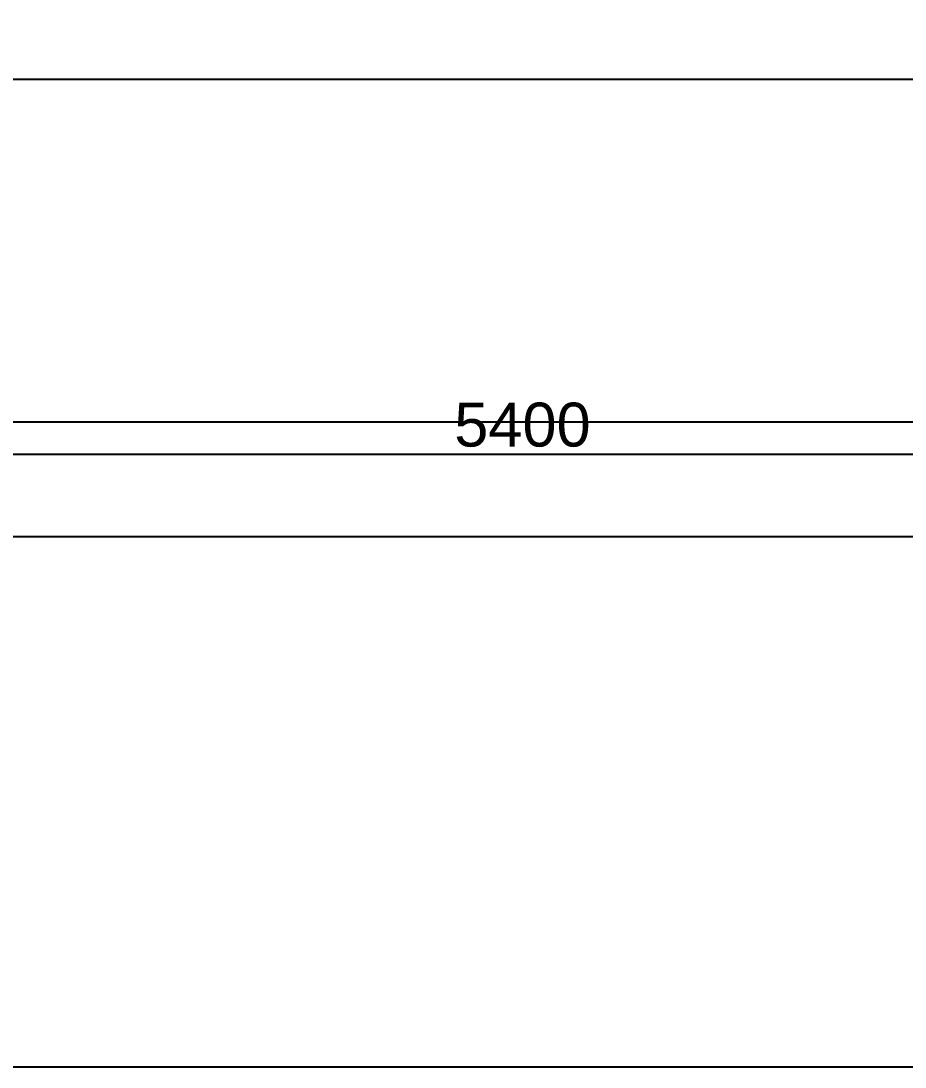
# Model space of a CAD drawing. Header units: millimetres. Extents: x 2519235 to 7246330, y 25937 to 201821.
# Drawn here: x 3143771 to 3146792, y 96627 to 100200 of the extents above; entities that cross this region are included whole.
import ezdxf
from ezdxf.xclip import XClip

# ---------------------------------------------------------------- set-up
doc = ezdxf.new("R2010")
doc.units = ezdxf.units.MM
doc.header["$XCLIPFRAME"] = 0
for name, color, linetype in [('010 - ASPG_DIMS_OVERALL', 7, 'Continuous'), ('010 - ASPG_DIMS_OVERALL_2', 7, 'Continuous'), ('010 - ASPG_DIMS_OVERALL_3', 7, 'Continuous')]:
    doc.layers.add(name, color=color, linetype=linetype)
doc.styles.add('FAMELINE_FOR_CKST', font='arial.ttf')
doc.dimstyles.new('FAMELINE-CKST_C-C', dxfattribs={"dimtxt": 0.3, "dimasz": 0.15, "dimexe": 0.1, "dimexo": 0.1, "dimgap": 0.05, "dimtad": 1, "dimzin": 0, "dimdsep": 46, "dimtxsty": 'FAMELINE_FOR_CKST', "dimblk": 'ORIGIN', "dimblk1": 'ORIGIN', "dimblk2": 'ORIGIN', "dimsah": 1, "dimcen": 0.1, "dimdle": 0.1, "dimclrd": 7, "dimclre": 7, "dimclrt": 7, "dimadec": 0, "dimazin": 0, "dimtfac": 1, "dimtix": 1, "dimtmove": 2, "dimatfit": 3, "dimfxl": 1, "dimtolj": 1, "dimtzin": 0, "dimlwd": -1, "dimlwe": -1, "dimarcsym": 0})

# ---------------------------------------------------------------- blocks, each defined once
blk = doc.blocks.new('_Origin')
at = {"color": 7, "linetype": 'ByBlock', "lineweight": -2}
blk.add_line((0, 0), (-1, 0), dxfattribs=at)
blk.add_circle((0, 0), 0.5, dxfattribs=at)
blk = doc.blocks.new('*D2409')
at = {"layer": '010 - ASPG_DIMS_OVERALL_3', "color": 7, "transparency": 16777216}
for p, q in [((0, 98950), (0, 98668.7)), ((5400, 98950), (5400, 98668.7)), ((5325, 98718.7), (75, 98718.7))]:
    blk.add_line(p, q, dxfattribs=at)
at = {"layer": 'Defpoints', "color": 7, "transparency": 16777216}
for p in [(0, 99000), (5400, 99000), (0, 98718.7)]:
    blk.add_point(p, dxfattribs=at)
at = {"layer": '010 - ASPG_DIMS_OVERALL_3', "color": 7, "transparency": 16777216, "xscale": 75, "yscale": 75, "zscale": 75, "rotation": 180}
blk.add_blockref('_Origin', (0, 98718.7), dxfattribs=at)
at = {"layer": '010 - ASPG_DIMS_OVERALL_3', "color": 7, "transparency": 16777216, "xscale": 75, "yscale": 75, "zscale": 75}
blk.add_blockref('_Origin', (5400, 98718.7), dxfattribs=at)
at = {"layer": '010 - ASPG_DIMS_OVERALL_3', "color": 7, "transparency": 16777216, "insert": (2700, 98820.3), "char_height": 150, "attachment_point": 5, "style": 'FAMELINE_FOR_CKST'}
blk.add_mtext('\\A1;5400', dxfattribs=at)
blk = doc.blocks.new('*D2410')
at = {"layer": '010 - ASPG_DIMS_OVERALL', "color": 7, "transparency": 16777216}
for p, q in [((-18300, 98950), (-18300, 98387.5)), ((5400, 98950), (5400, 98387.5)), ((5325, 98437.5), (-18225, 98437.5))]:
    blk.add_line(p, q, dxfattribs=at)
at = {"layer": 'Defpoints', "color": 7, "transparency": 16777216}
for p in [(-18300, 99000), (5400, 99000), (-18300, 98437.5)]:
    blk.add_point(p, dxfattribs=at)
at = {"layer": '010 - ASPG_DIMS_OVERALL', "color": 7, "transparency": 16777216, "xscale": 75, "yscale": 75, "zscale": 75, "rotation": 180}
blk.add_blockref('_Origin', (-18300, 98437.5), dxfattribs=at)
at = {"layer": '010 - ASPG_DIMS_OVERALL', "color": 7, "transparency": 16777216, "xscale": 75, "yscale": 75, "zscale": 75}
blk.add_blockref('_Origin', (5400, 98437.5), dxfattribs=at)
at = {"layer": '010 - ASPG_DIMS_OVERALL', "color": 7, "transparency": 16777216, "insert": (-6450, 98539.1), "char_height": 150, "attachment_point": 5, "style": 'FAMELINE_FOR_CKST'}
blk.add_mtext('\\A1;23700', dxfattribs=at)
blk = doc.blocks.new('*D2406')
at = {"layer": '010 - ASPG_DIMS_OVERALL_2', "color": 7, "transparency": 16777216}
for p, q in [((0, 98950), (0, 98387.5)), ((24600, 98950), (24600, 98387.5)), ((24525, 98437.5), (75, 98437.5))]:
    blk.add_line(p, q, dxfattribs=at)
at = {"layer": 'Defpoints', "color": 7, "transparency": 16777216}
for p in [(0, 99000), (24600, 99000), (0, 98437.5)]:
    blk.add_point(p, dxfattribs=at)
at = {"layer": '010 - ASPG_DIMS_OVERALL_2', "color": 7, "transparency": 16777216, "xscale": 75, "yscale": 75, "zscale": 75, "rotation": 180}
blk.add_blockref('_Origin', (0, 98437.5), dxfattribs=at)
at = {"layer": '010 - ASPG_DIMS_OVERALL_2', "color": 7, "transparency": 16777216, "xscale": 75, "yscale": 75, "zscale": 75}
blk.add_blockref('_Origin', (24600, 98437.5), dxfattribs=at)
at = {"layer": '010 - ASPG_DIMS_OVERALL_2', "color": 7, "transparency": 16777216, "insert": (12300, 98539.1), "char_height": 150, "attachment_point": 5, "style": 'FAMELINE_FOR_CKST'}
blk.add_mtext('\\A1;24600', dxfattribs=at)
blk = doc.blocks.new('W-1-PP17-ENT1_REV02_20260415-163809_PP17_ENT1_SE_ELE3')
at = {"layer": 'Defpoints', "color": 7}
blk.add_lwpolyline([(-21407.2, 100790), (23378.9, 100790), (23378.9, 98830), (-21407.2, 98830)], close=True, dxfattribs=at)
blk = doc.blocks.new('A$Cb853d02f')
at = {"layer": 'Defpoints', "color": 7}
blk.add_lwpolyline([(773.84, 0), (0, 0), (0, 444), (773.84, 444)], close=True, dxfattribs=at)
blk = doc.blocks.new('W-1-PP17-ENT1_REV02_20260415-163734_PP17_ENT1_ELE3_DIMS')
at = {"layer": '010 - ASPG_DIMS_OVERALL', "color": 7}
dim = blk.add_linear_dim(base=(-18300, 98437.5), p1=(5400, 99000), p2=(-18300, 99000), dimstyle='FAMELINE-CKST_C-C', override={"dimscale": 500, "dimdec": 0, "dimlfac": 1, "dimclrd": 7, "dimclre": 7, "dimclrt": 7}, dxfattribs=at)
dim.commit()
dim.dimension.update_dxf_attribs({"geometry": '*D2410', "text_midpoint": (-6450, 98539.1)})
at = {"layer": '010 - ASPG_DIMS_OVERALL_2', "color": 7}
dim = blk.add_linear_dim(base=(0, 98437.5), p1=(24600, 99000), p2=(0, 99000), dimstyle='FAMELINE-CKST_C-C', override={"dimscale": 500, "dimdec": 0, "dimlfac": 1, "dimclrd": 7, "dimclre": 7, "dimclrt": 7}, dxfattribs=at)
dim.commit()
dim.dimension.update_dxf_attribs({"geometry": '*D2406', "text_midpoint": (12300, 98539.1)})
at = {"layer": '010 - ASPG_DIMS_OVERALL_3', "color": 7}
dim = blk.add_linear_dim(base=(0, 98718.7), p1=(5400, 99000), p2=(0, 99000), dimstyle='FAMELINE-CKST_C-C', override={"dimscale": 500, "dimdec": 0, "dimlfac": 1, "dimclrd": 7, "dimclre": 7, "dimclrt": 7}, dxfattribs=at)
dim.commit()
dim.dimension.update_dxf_attribs({"geometry": '*D2409', "text_midpoint": (2700, 98820.3)})

msp = doc.modelspace()

# ---------------------------------------------------------------- block references
at = {"color": 7}
ref = msp.add_blockref('W-1-PP17-ENT1_REV02_20260415-163734_PP17_ENT1_ELE3_DIMS', (3142784.512, 0), dxfattribs=at)
XClip(ref).set_block_clipping_path([(-30746.20774421, 96626.6495575322), (8009.3387503899, 118826.648907504)])

# ---------------------------------------------------------------- next in the draw order: block references
ref = msp.add_blockref('W-1-PP17-ENT1_REV02_20260415-163809_PP17_ENT1_SE_ELE3', (3142784.512, 0), dxfattribs=at)
XClip(ref).set_block_clipping_path([(-27924.5126162572, 96626.6495575322), (8003.79225579, 118826.648907504)])

# ---------------------------------------------------------------- next in the draw order: linework, layer by layer
at = {"layer": 'Defpoints', "color": 7}
msp.add_line((3170369.356, 100000), (3114860, 100000), dxfattribs=at)

# ---------------------------------------------------------------- next in the draw order: block references
at = {"color": 7, "xscale": 50, "yscale": 50, "zscale": 50}
msp.add_blockref('A$Cb853d02f', (3114860, 96626.65), dxfattribs=at)

doc.saveas('drawing.dxf')
